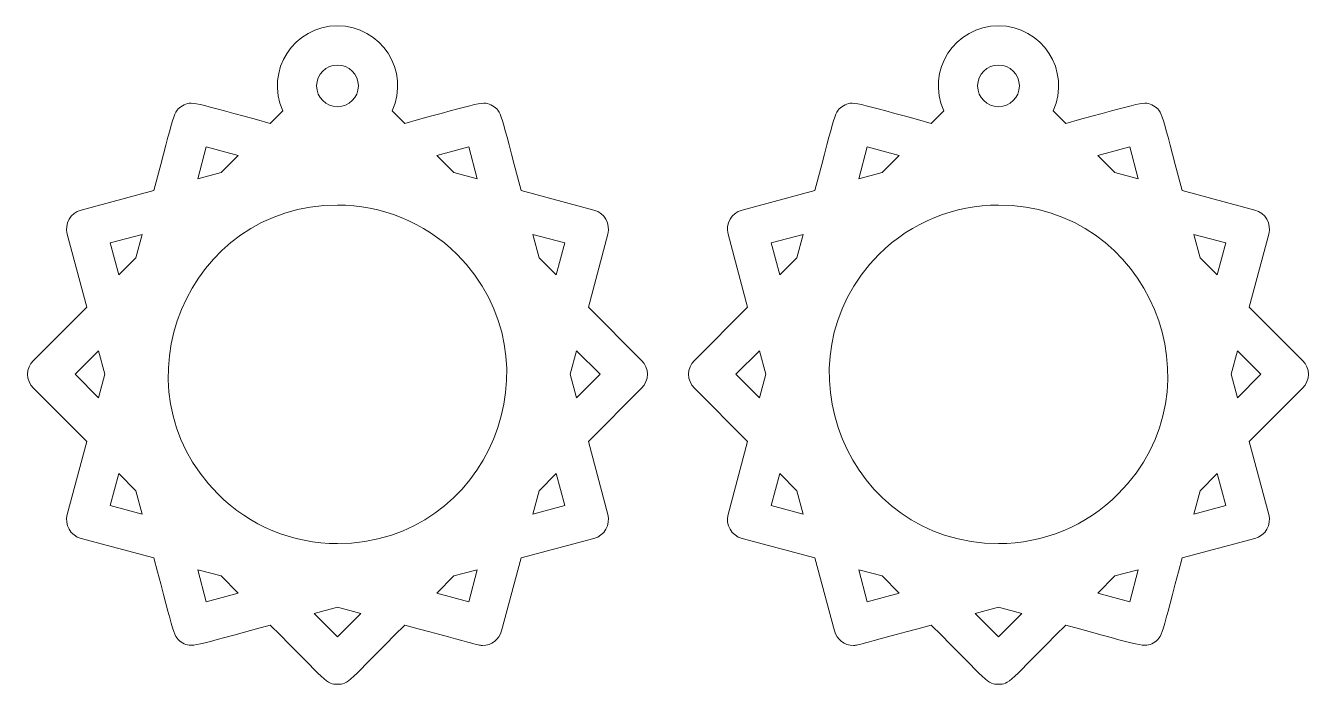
# Model space of a CAD drawing. Header units: inches. Extents: x 15 to 276, y 2 to 136.
import ezdxf

# ---------------------------------------------------------------- set-up
doc = ezdxf.new("R2010")
doc.units = ezdxf.units.IN
doc.header["$MEASUREMENT"] = 0
doc.layers.add('_U+0421_U+043B_U+043E_U+0439 1', color=7, linetype='Continuous')

msp = doc.modelspace()

# ---------------------------------------------------------------- linework, layer by layer
at = {"layer": '_U+0421_U+043B_U+043E_U+0439 1', "color": 1, "lineweight": 9, "true_color": 0xff0000}
for points in [[(51.48, 111.43), (57.99, 109.69), (54.5, 106.2), (49.73, 104.92), (51.48, 111.43)], [(104.96, 111.43), (106.7, 104.92), (101.93, 106.19), (98.44, 109.69), (104.96, 111.43)], [(192.66, 109.69), (189.17, 106.19), (184.4, 104.92), (186.14, 111.43), (192.66, 109.69)], [(241.37, 104.92), (236.6, 106.2), (233.11, 109.69), (239.62, 111.43), (241.37, 104.92)], [(37.14, 88.83), (33.65, 85.34), (31.9, 91.86), (38.42, 93.6), (37.14, 88.83)], [(122.79, 85.34), (119.29, 88.83), (118.02, 93.6), (124.53, 91.86), (122.79, 85.34)], [(166.57, 91.86), (173.08, 93.6), (171.8, 88.83), (168.31, 85.34), (166.57, 91.86)], [(252.68, 93.6), (259.2, 91.86), (257.45, 85.34), (253.96, 88.83), (252.68, 93.6)], [(29.51, 60.35), (24.74, 65.12), (29.51, 69.89), (30.78, 65.12), (29.51, 60.35)], [(126.93, 60.35), (125.65, 65.12), (126.93, 69.89), (131.7, 65.12), (126.93, 60.35)], [(159.4, 65.12), (164.17, 69.89), (165.45, 65.12), (164.17, 60.35), (159.4, 65.12)], [(260.32, 65.12), (261.59, 69.89), (266.36, 65.12), (261.59, 60.35), (260.32, 65.12)], [(31.9, 38.38), (33.65, 44.89), (37.14, 41.4), (38.42, 36.63), (31.9, 38.38)], [(118.02, 36.63), (119.29, 41.4), (122.79, 44.89), (124.53, 38.38), (118.02, 36.63)], [(166.57, 38.38), (168.31, 44.89), (171.81, 41.4), (173.08, 36.63), (166.57, 38.38)], [(252.68, 36.63), (253.96, 41.4), (257.45, 44.89), (259.2, 38.38), (252.68, 36.63)], [(51.48, 18.8), (49.73, 25.32), (54.5, 24.04), (57.99, 20.55), (51.48, 18.8)], [(104.96, 18.8), (98.44, 20.55), (101.93, 24.04), (106.7, 25.32), (104.96, 18.8)], [(184.4, 25.32), (189.17, 24.04), (192.66, 20.55), (186.14, 18.8), (184.4, 25.32)], [(233.11, 20.55), (236.6, 24.04), (241.37, 25.32), (239.62, 18.8), (233.11, 20.55)], [(78.22, 11.64), (73.45, 16.41), (78.22, 17.68), (82.99, 16.41), (78.22, 11.64)], [(208.11, 16.41), (212.88, 17.68), (217.65, 16.41), (212.88, 11.64), (208.11, 16.41)]]:
    msp.add_lwpolyline(points, dxfattribs=at)
for points, knots in [([(140.18, 67.95), (140.18, 67.95), (129.32, 78.81), (129.32, 78.81), (129.32, 78.81), (133.29, 93.65), (133.29, 93.65), (133.87, 95.79), (132.6, 97.98), (130.47, 98.55), (130.47, 98.55), (115.63, 102.53), (115.63, 102.53), (111.34, 118.51), (111.7, 118.69), (109.79, 119.8), (107.87, 120.9), (107.87, 120.5), (91.91, 116.22), (91.91, 116.22), (89.35, 118.77), (89.35, 118.77), (93.07, 126.89), (87.09, 136.1), (78.22, 136.1), (69.36, 136.1), (63.36, 126.91), (67.08, 118.77), (67.08, 118.77), (64.52, 116.22), (64.52, 116.22), (48.44, 120.53), (48.55, 120.9), (46.65, 119.8), (44.74, 118.69), (45.08, 118.49), (40.81, 102.53), (40.81, 102.53), (25.97, 98.55), (25.97, 98.55), (23.83, 97.98), (22.57, 95.78), (23.14, 93.65), (23.14, 93.65), (27.12, 78.81), (27.12, 78.81), (27.12, 78.81), (16.25, 67.95), (16.25, 67.95), (14.69, 66.38), (14.69, 63.85), (16.25, 62.29), (16.25, 62.29), (27.12, 51.43), (27.12, 51.43), (27.12, 51.43), (23.14, 36.59), (23.14, 36.59), (22.57, 34.45), (23.83, 32.26), (25.97, 31.69), (25.97, 31.69), (40.81, 27.71), (40.81, 27.71), (45.09, 11.73), (44.74, 11.54), (46.65, 10.44), (48.56, 9.34), (48.55, 9.74), (64.52, 14.02), (76.2, 2.34), (76.01, 1.98), (78.22, 1.98), (80.43, 1.98), (80.24, 2.35), (91.91, 14.02), (107.42, 9.86), (106.92, 9.9), (107.79, 9.9), (109.59, 9.9), (111.18, 11.11), (111.65, 12.87), (111.65, 12.87), (115.63, 27.71), (115.63, 27.71), (115.63, 27.71), (130.47, 31.69), (130.47, 31.69), (132.6, 32.26), (133.87, 34.45), (133.29, 36.59), (133.29, 36.59), (129.32, 51.43), (129.32, 51.43), (129.32, 51.43), (140.18, 62.29), (140.18, 62.29), (141.74, 63.85), (141.74, 66.38), (140.18, 67.95)], [0, 0, 0, 0, 1, 1, 1, 2, 2, 2, 3, 3, 3, 4, 4, 4, 5, 5, 5, 6, 6, 6, 7, 7, 7, 8, 8, 8, 9, 9, 9, 10, 10, 10, 11, 11, 11, 12, 12, 12, 13, 13, 13, 14, 14, 14, 15, 15, 15, 16, 16, 16, 17, 17, 17, 18, 18, 18, 19, 19, 19, 20, 20, 20, 21, 21, 21, 22, 22, 22, 23, 23, 23, 24, 24, 24, 25, 25, 25, 26, 26, 26, 27, 27, 27, 28, 28, 28, 29, 29, 29, 30, 30, 30, 31, 31, 31, 32, 32, 32, 33, 33, 33, 33]), ([(150.92, 62.29), (150.92, 62.29), (161.78, 51.43), (161.78, 51.43), (161.78, 51.43), (157.8, 36.58), (157.8, 36.58), (157.23, 34.45), (158.5, 32.26), (160.63, 31.68), (160.63, 31.68), (175.47, 27.71), (175.47, 27.71), (175.47, 27.71), (179.45, 12.87), (179.45, 12.87), (179.92, 11.11), (181.51, 9.9), (183.31, 9.9), (184.18, 9.9), (183.68, 9.86), (199.19, 14.02), (210.86, 2.35), (210.67, 1.98), (212.88, 1.98), (215.09, 1.98), (214.9, 2.34), (226.58, 14.02), (242.55, 9.73), (242.54, 9.34), (244.45, 10.44), (246.36, 11.54), (246.01, 11.73), (250.29, 27.71), (250.29, 27.71), (265.13, 31.68), (265.13, 31.68), (267.27, 32.26), (268.53, 34.45), (267.96, 36.58), (267.96, 36.58), (263.98, 51.42), (263.98, 51.42), (263.98, 51.42), (274.85, 62.29), (274.85, 62.29), (276.41, 63.85), (276.41, 66.38), (274.85, 67.95), (274.85, 67.95), (263.98, 78.81), (263.98, 78.81), (263.98, 78.81), (267.96, 93.65), (267.96, 93.65), (268.53, 95.78), (267.27, 97.98), (265.13, 98.55), (265.13, 98.55), (250.29, 102.53), (250.29, 102.53), (246.01, 118.49), (246.36, 118.69), (244.45, 119.79), (242.55, 120.89), (242.66, 120.53), (226.58, 116.22), (226.58, 116.22), (224.02, 118.77), (224.02, 118.77), (227.74, 126.91), (221.74, 136.1), (212.88, 136.1), (204.01, 136.1), (198.03, 126.89), (201.75, 118.77), (201.75, 118.77), (199.19, 116.22), (199.19, 116.22), (183.23, 120.5), (183.23, 120.9), (181.31, 119.8), (179.4, 118.69), (179.76, 118.5), (175.47, 102.53), (175.47, 102.53), (160.63, 98.55), (160.63, 98.55), (158.5, 97.98), (157.23, 95.78), (157.8, 93.65), (157.8, 93.65), (161.78, 78.81), (161.78, 78.81), (161.78, 78.81), (150.92, 67.95), (150.92, 67.95), (149.36, 66.38), (149.36, 63.85), (150.92, 62.29)], [0, 0, 0, 0, 1, 1, 1, 2, 2, 2, 3, 3, 3, 4, 4, 4, 5, 5, 5, 6, 6, 6, 7, 7, 7, 8, 8, 8, 9, 9, 9, 10, 10, 10, 11, 11, 11, 12, 12, 12, 13, 13, 13, 14, 14, 14, 15, 15, 15, 16, 16, 16, 17, 17, 17, 18, 18, 18, 19, 19, 19, 20, 20, 20, 21, 21, 21, 22, 22, 22, 23, 23, 23, 24, 24, 24, 25, 25, 25, 26, 26, 26, 27, 27, 27, 28, 28, 28, 29, 29, 29, 30, 30, 30, 31, 31, 31, 32, 32, 32, 33, 33, 33, 33]), ([(78.22, 128.1), (80.57, 128.1), (82.47, 126.2), (82.47, 123.85), (82.47, 121.5), (80.57, 119.6), (78.22, 119.6), (75.87, 119.6), (73.96, 121.5), (73.96, 123.85), (73.96, 126.2), (75.87, 128.1), (78.22, 128.1)], [0, 0, 0, 0, 1, 1, 1, 2, 2, 2, 3, 3, 3, 4, 4, 4, 4]), ([(217.14, 123.85), (217.14, 121.5), (215.23, 119.6), (212.88, 119.6), (210.54, 119.6), (208.63, 121.5), (208.63, 123.85), (208.63, 126.2), (210.54, 128.1), (212.88, 128.1), (215.23, 128.1), (217.14, 126.2), (217.14, 123.85)], [0, 0, 0, 0, 1, 1, 1, 2, 2, 2, 3, 3, 3, 4, 4, 4, 4]), ([(78.22, 30.64), (69.01, 30.64), (60.35, 34.22), (53.84, 40.74), (32.16, 62.42), (47.65, 99.58), (78.22, 99.58), (87.05, 99.58), (95.88, 96.22), (102.6, 89.5), (124.11, 67.99), (109.07, 30.64), (78.22, 30.64)], [0, 0, 0, 0, 1, 1, 1, 2, 2, 2, 3, 3, 3, 4, 4, 4, 4]), ([(188.5, 89.5), (195.22, 96.22), (204.05, 99.58), (212.88, 99.58), (243.46, 99.58), (258.95, 62.42), (237.27, 40.74), (230.75, 34.22), (222.09, 30.64), (212.88, 30.64), (182.03, 30.64), (166.99, 67.99), (188.5, 89.5)], [0, 0, 0, 0, 1, 1, 1, 2, 2, 2, 3, 3, 3, 4, 4, 4, 4])]:
    msp.add_open_spline(points, degree=3, knots=knots, dxfattribs=at)

doc.saveas('drawing.dxf')
